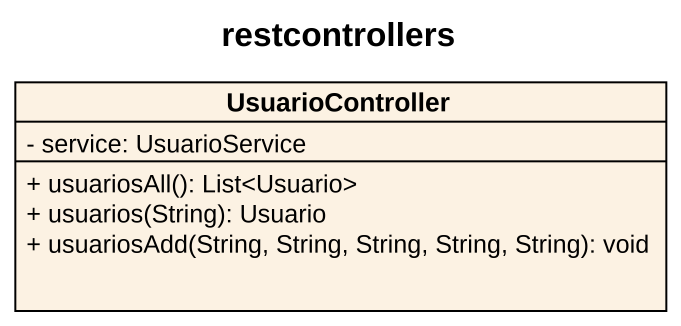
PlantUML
@startuml
title restcontrollers
hide circle
hide empty members
skinparam classAttributeIconSize 0
class UsuarioController {
  - service: UsuarioService
  + usuariosAll(): List<Usuario>
  + usuarios(String): Usuario
  + usuariosAdd(String, String, String, String, String): void
}
@enduml
